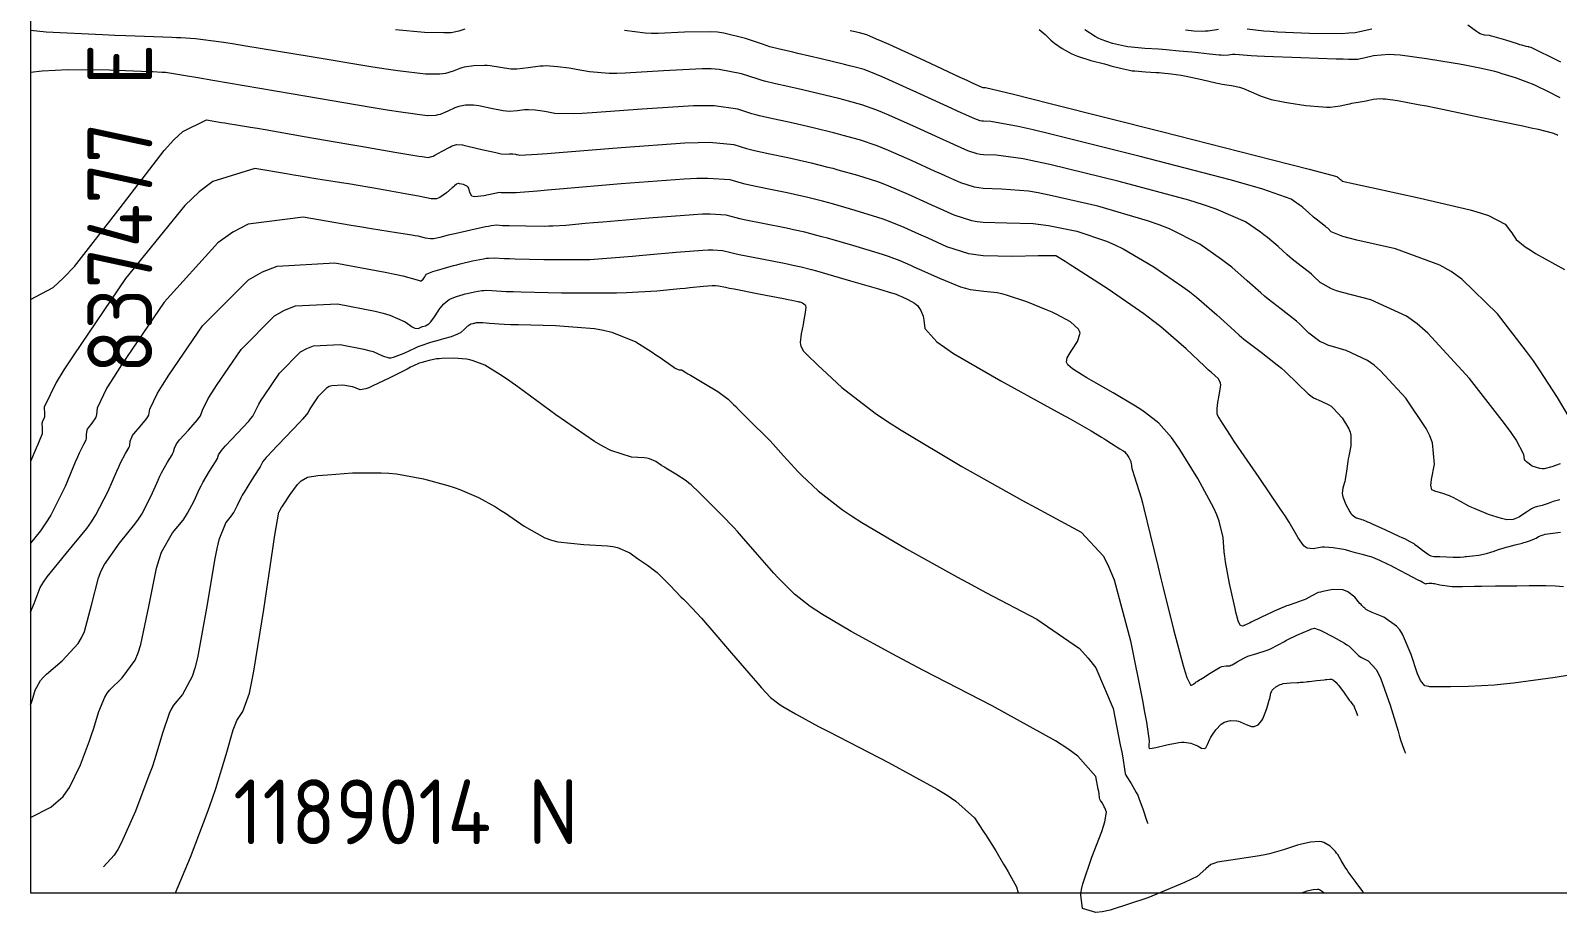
# Model space of a CAD drawing. Header units: millimetres. Extents: x 837475 to 838477, y 1189012 to 1191015.
# Drawn here: x 837476.5 to 837617.9, y 1189012.1 to 1189093.7 of the extents above; entities that cross this region are included whole.
import ezdxf

# ---------------------------------------------------------------- set-up
doc = ezdxf.new("R2010")
doc.units = ezdxf.units.MM
doc.header["$LTSCALE"] = 0.3
doc.layers.add('COORD', color=253, linetype='Continuous', lineweight=20)
doc.layers.add('COTAS 10', color=7, linetype='Continuous', lineweight=9, true_color=0x6e3e2d)
doc.layers.add('COTAS INT', color=7, linetype='Continuous', lineweight=5, true_color=0x9fa19f)
doc.styles.get("Standard").update_dxf_attribs({"font": 'isocp2.shx', "bigfont": '@extfont2.shx'})

msp = doc.modelspace()

# ---------------------------------------------------------------- linework, layer by layer
at = {"layer": 'COORD'}
msp.add_line((837476.51, 1189013.87), (838476.51, 1189013.87), dxfattribs=at)
msp.add_lwpolyline([(837476.51, 1189013.87), (838476.51, 1189013.87), (838476.51, 1191013.87), (837476.51, 1191013.87)], close=True, dxfattribs=at)
at = {"layer": 'COTAS 10'}
for points in [[(837569.9, 1189093.78), (837570.43, 1189093.32), (837570.98, 1189092.8), (837571.15, 1189092.66), (837571.32, 1189092.52), (837572.01, 1189092.02), (837572.86, 1189091.56), (837573.14, 1189091.44), (837573.44, 1189091.32), (837574.68, 1189090.93), (837575.94, 1189090.6), (837576.24, 1189090.52), (837576.53, 1189090.44), (837577.42, 1189090.2), (837578.24, 1189090.02), (837578.49, 1189089.98), (837578.74, 1189089.95), (837579.73, 1189089.87), (837580.73, 1189089.82), (837580.99, 1189089.8), (837581.24, 1189089.78), (837582.1, 1189089.7), (837583.04, 1189089.55), (837583.34, 1189089.5), (837583.66, 1189089.44), (837584.96, 1189089.15), (837586.24, 1189088.86), (837586.54, 1189088.79), (837586.83, 1189088.74), (837587.7, 1189088.6), (837588.43, 1189088.45), (837588.62, 1189088.39), (837588.82, 1189088.33), (837589.53, 1189088.02), (837590.24, 1189087.71), (837590.44, 1189087.63), (837590.64, 1189087.55), (837591.37, 1189087.32), (837592.31, 1189087.12), (837592.64, 1189087.06), (837593, 1189087), (837594.57, 1189086.77), (837596.14, 1189086.62), (837596.5, 1189086.6), (837596.83, 1189086.6), (837597.77, 1189086.71), (837598.47, 1189086.88), (837598.65, 1189086.92), (837598.83, 1189086.96), (837599.43, 1189087.06), (837599.99, 1189087.16), (837600.15, 1189087.19), (837600.3, 1189087.22), (837600.82, 1189087.33), (837601.48, 1189087.39), (837601.71, 1189087.38), (837601.96, 1189087.36), (837603.06, 1189087.22), (837604.98, 1189086.86), (837605.76, 1189086.71), (837606.65, 1189086.53), (837610.73, 1189085.69), (837614.65, 1189084.86), (837615.43, 1189084.69), (837616.09, 1189084.55), (837617.38, 1189084.23), (837617.81, 1189084.07), (837617.92, 1189084.02)], [(837476.51, 1189068.8), (837478.6, 1189069.92), (837479.55, 1189070.79), (837480.58, 1189071.86), (837484.81, 1189077.28), (837488.87, 1189082.58), (837489.78, 1189083.57), (837490.6, 1189084.35), (837492.8, 1189085.43), (837494.2, 1189085.19), (837494.51, 1189085.14), (837494.8, 1189085.09), (837495.57, 1189084.97), (837496.88, 1189084.76), (837497.51, 1189084.65), (837498.24, 1189084.52), (837501.85, 1189083.9), (837505.79, 1189083.21), (837506.73, 1189083.05), (837507.61, 1189082.9), (837510.25, 1189082.44), (837512.08, 1189082.13), (837512.45, 1189082.07), (837512.76, 1189082.02), (837513.34, 1189081.94), (837513.66, 1189082.02), (837513.78, 1189082.08), (837513.93, 1189082.15), (837514.63, 1189082.52), (837515.33, 1189082.9), (837515.49, 1189082.98), (837515.63, 1189083.04), (837515.99, 1189083.15), (837516.5, 1189083.1), (837516.73, 1189083.05), (837516.99, 1189083), (837518.29, 1189082.69), (837519.58, 1189082.39), (837519.85, 1189082.33), (837520.08, 1189082.29), (837520.57, 1189082.26), (837520.81, 1189082.29), (837520.88, 1189082.29), (837520.94, 1189082.29), (837521.17, 1189082.28), (837521.41, 1189082.25), (837521.48, 1189082.23), (837521.55, 1189082.22), (837521.82, 1189082.17), (837523.43, 1189082.25), (837524.35, 1189082.31), (837525.46, 1189082.4), (837531.2, 1189082.88), (837537.1, 1189083.29), (837538.32, 1189083.34), (837539.36, 1189083.35), (837541.62, 1189083.16), (837542.81, 1189082.78), (837543.16, 1189082.68), (837543.53, 1189082.59), (837544.97, 1189082.27), (837546.48, 1189081.97), (837546.9, 1189081.88), (837547.31, 1189081.79), (837548.79, 1189081.45), (837550.33, 1189081.06), (837550.79, 1189080.94), (837551.26, 1189080.81), (837553.06, 1189080.31), (837554.92, 1189079.71), (837555.43, 1189079.52), (837555.94, 1189079.33), (837557.77, 1189078.55), (837559.52, 1189077.75), (837559.98, 1189077.54), (837560.43, 1189077.34), (837561.98, 1189076.64), (837563.64, 1189076.12), (837564.16, 1189076.03), (837564.71, 1189075.96), (837566.91, 1189075.9), (837569.34, 1189075.83), (837570.04, 1189075.75), (837570.75, 1189075.66), (837573.38, 1189075.13), (837576.11, 1189074.21), (837576.88, 1189073.87), (837577.66, 1189073.49), (837580.52, 1189071.82), (837583.18, 1189069.98), (837583.83, 1189069.5), (837584.44, 1189069.02), (837586.33, 1189067.39), (837587.96, 1189065.9), (837588.41, 1189065.51), (837588.85, 1189065.14), (837590.45, 1189063.91), (837591.93, 1189062.76), (837592.31, 1189062.44), (837592.67, 1189062.12), (837593.83, 1189061), (837594.8, 1189060.06), (837595.05, 1189059.87), (837595.28, 1189059.71), (837596.01, 1189059.38), (837596.71, 1189059.06), (837596.91, 1189058.91), (837597.12, 1189058.73), (837597.93, 1189057.85), (837598.57, 1189056.81), (837598.67, 1189056.53), (837598.75, 1189056.25), (837598.74, 1189055.25), (837598.55, 1189054.3), (837598.51, 1189054.04), (837598.46, 1189053.79), (837598.33, 1189052.9), (837598.21, 1189052.13), (837598.18, 1189051.95), (837598.14, 1189051.78), (837598, 1189051.32), (837597.95, 1189050.86), (837597.97, 1189050.7), (837598.01, 1189050.53), (837598.28, 1189049.81), (837598.65, 1189049.13), (837598.75, 1189048.99), (837598.86, 1189048.86), (837599.25, 1189048.59), (837599.59, 1189048.48), (837599.66, 1189048.45), (837599.73, 1189048.43), (837599.89, 1189048.39), (837600.27, 1189048.23), (837600.47, 1189048.15), (837600.71, 1189048.04), (837601.94, 1189047.48), (837603.2, 1189046.9), (837603.47, 1189046.77), (837603.7, 1189046.66), (837604.21, 1189046.41), (837604.56, 1189046.2), (837604.68, 1189046.11), (837604.81, 1189046.02), (837605.37, 1189045.59), (837605.92, 1189045.2), (837606.04, 1189045.12), (837606.15, 1189045.07), (837606.43, 1189045), (837606.73, 1189045.01), (837606.85, 1189045.01), (837606.98, 1189045.01), (837608.21, 1189044.94), (837608.35, 1189044.94), (837608.49, 1189044.94), (837608.86, 1189044.95), (837609.21, 1189044.98), (837609.33, 1189045), (837609.46, 1189045.01), (837610.02, 1189045.06), (837610.6, 1189045.14), (837610.74, 1189045.16), (837610.87, 1189045.18), (837611.29, 1189045.28), (837611.69, 1189045.4), (837611.81, 1189045.43), (837611.93, 1189045.48), (837612.41, 1189045.64), (837612.94, 1189045.82), (837613.11, 1189045.86), (837613.28, 1189045.91), (837613.95, 1189046.08), (837614.59, 1189046.25), (837614.75, 1189046.29), (837614.9, 1189046.33), (837615.36, 1189046.48), (837615.73, 1189046.63), (837615.81, 1189046.67), (837615.89, 1189046.71), (837616.13, 1189046.85), (837616.46, 1189046.99), (837616.59, 1189047.02), (837616.74, 1189047.06), (837617.45, 1189047.17), (837618.15, 1189047.26)], [(837476.51, 1189020.85), (837478.38, 1189021.8), (837479.52, 1189022.78), (837479.82, 1189023.18), (837480.12, 1189023.63), (837481.13, 1189025.71), (837481.98, 1189027.95), (837482.17, 1189028.5), (837482.35, 1189029.02), (837482.83, 1189030.65), (837483.39, 1189032), (837483.61, 1189032.35), (837483.86, 1189032.68), (837485.01, 1189033.78), (837486.2, 1189035.42), (837486.48, 1189036.09), (837486.73, 1189036.85), (837487.48, 1189040.37), (837488.18, 1189043.93), (837488.41, 1189044.72), (837488.65, 1189045.41), (837489.66, 1189047.19), (837490.63, 1189048.38), (837490.86, 1189048.71), (837491.06, 1189049.03), (837491.65, 1189050.16), (837492.15, 1189051.26), (837492.31, 1189051.56), (837492.46, 1189051.86), (837493.09, 1189052.91), (837493.63, 1189053.76), (837493.73, 1189053.94), (837493.81, 1189054.09), (837493.93, 1189054.42), (837494.18, 1189054.81), (837494.35, 1189055), (837494.55, 1189055.24), (837495.63, 1189056.38), (837496.71, 1189057.55), (837496.92, 1189057.79), (837497.08, 1189057.99), (837497.32, 1189058.44), (837497.65, 1189059.12), (837497.87, 1189059.47), (837498.14, 1189059.89), (837499.56, 1189061.98), (837501.51, 1189063.94), (837502.1, 1189064.27), (837502.72, 1189064.51), (837505.17, 1189064.64), (837507.37, 1189064.2), (837507.83, 1189064.09), (837508.22, 1189063.97), (837509.11, 1189063.59), (837509.69, 1189063.4), (837509.9, 1189063.41), (837510.12, 1189063.45), (837511.1, 1189063.83), (837512.14, 1189064.33), (837512.41, 1189064.44), (837512.67, 1189064.55), (837513.56, 1189064.84), (837514.36, 1189065.06), (837514.57, 1189065.12), (837514.77, 1189065.18), (837515.48, 1189065.38), (837516.07, 1189065.61), (837516.21, 1189065.68), (837516.34, 1189065.75), (837516.69, 1189066.05), (837516.96, 1189066.32), (837517.02, 1189066.37), (837517.09, 1189066.42), (837517.29, 1189066.53), (837517.49, 1189066.58), (837517.54, 1189066.6), (837517.6, 1189066.61), (837517.81, 1189066.66), (837518.12, 1189066.68), (837518.24, 1189066.68), (837518.38, 1189066.67), (837518.99, 1189066.6), (837520.36, 1189066.51), (837520.97, 1189066.49), (837521.68, 1189066.47), (837525.11, 1189066.39), (837528.73, 1189066.11), (837529.57, 1189065.96), (837530.34, 1189065.78), (837532.54, 1189064.89), (837534.05, 1189063.92), (837534.39, 1189063.69), (837534.7, 1189063.49), (837535.55, 1189062.9), (837536.08, 1189062.52), (837536.2, 1189062.45), (837536.31, 1189062.39), (837536.56, 1189062.3), (837536.71, 1189062.29), (837536.74, 1189062.28), (837536.77, 1189062.28), (837536.84, 1189062.25), (837537.18, 1189062.04), (837537.37, 1189061.92), (837537.62, 1189061.78), (837538.85, 1189061.05), (837540.13, 1189060.27), (837540.39, 1189060.1), (837540.61, 1189059.95), (837541.1, 1189059.57), (837541.58, 1189059.09), (837541.8, 1189058.88), (837542.05, 1189058.62), (837543.27, 1189057.42), (837544.61, 1189056.08), (837544.94, 1189055.73), (837545.25, 1189055.4), (837546.22, 1189054.32), (837547.23, 1189053.22), (837547.56, 1189052.87), (837547.92, 1189052.52), (837549.43, 1189051.09), (837551.69, 1189049.33), (837552.53, 1189048.77), (837553.46, 1189048.17), (837557.61, 1189045.71), (837562.34, 1189043.09), (837563.65, 1189042.38), (837564.96, 1189041.68), (837569.67, 1189039.22), (837573.62, 1189036.48), (837574.44, 1189035.61), (837575.15, 1189034.69), (837576.74, 1189030.93), (837577.4, 1189027.58), (837577.53, 1189026.91), (837577.62, 1189026.36), (837577.78, 1189025.31), (837577.86, 1189024.91), (837577.92, 1189024.77), (837578, 1189024.62), (837578.4, 1189023.98), (837578.88, 1189023.16), (837579.01, 1189022.91), (837579.13, 1189022.64), (837579.53, 1189021.55), (837579.84, 1189020.61), (837579.9, 1189020.43), (837579.95, 1189020.28)]]:
    msp.add_lwpolyline(points, dxfattribs=at)
at = {"layer": 'COTAS INT'}
for points in [[(837618.11, 1189053.58), (837617.36, 1189053.32), (837616.63, 1189053.13), (837616.44, 1189053.12), (837616.24, 1189053.14), (837615.53, 1189053.38), (837614.99, 1189053.77), (837614.89, 1189053.88), (837614.82, 1189054), (837614.77, 1189054.45), (837614.06, 1189055.8), (837613.57, 1189056.5), (837612.97, 1189057.33), (837609.74, 1189061.48), (837605.88, 1189065.67), (837604.88, 1189066.53), (837603.9, 1189067.26), (837600.59, 1189068.78), (837597.96, 1189069.43), (837597.41, 1189069.61), (837596.94, 1189069.78), (837595.89, 1189070.38), (837595.29, 1189070.97), (837595.1, 1189071.13), (837594.91, 1189071.29), (837594.14, 1189071.89), (837593.31, 1189072.53), (837593.08, 1189072.72), (837592.85, 1189072.92), (837592, 1189073.69), (837591.02, 1189074.54), (837590.7, 1189074.79), (837590.37, 1189075.04), (837588.99, 1189076), (837586.28, 1189077.17), (837585.1, 1189077.56), (837583.74, 1189077.98), (837577.29, 1189079.73), (837570.89, 1189081.28), (837569.56, 1189081.58), (837568.42, 1189081.81), (837565.91, 1189082.15), (837564.73, 1189082.19), (837564.44, 1189082.23), (837564.16, 1189082.27), (837563.28, 1189082.55), (837562.06, 1189083.1), (837561.58, 1189083.32), (837561.03, 1189083.57), (837558.52, 1189084.73), (837555.96, 1189085.87), (837555.38, 1189086.12), (837554.86, 1189086.33), (837553.48, 1189086.82), (837552.24, 1189087.16), (837551.82, 1189087.27), (837551.35, 1189087.39), (837549.4, 1189087.86), (837547.47, 1189088.32), (837547.03, 1189088.42), (837546.62, 1189088.51), (837545.49, 1189088.75), (837544.47, 1189089), (837544.14, 1189089.1), (837543.79, 1189089.21), (837542.34, 1189089.7), (837540.26, 1189090.09), (837539.52, 1189090.14), (837538.69, 1189090.15), (837535.1, 1189089.98), (837531.57, 1189089.75), (837530.79, 1189089.72), (837530.09, 1189089.72), (837528.27, 1189089.86), (837527.04, 1189090.09), (837526.71, 1189090.14), (837526.39, 1189090.2), (837525.31, 1189090.35), (837524.26, 1189090.42), (837523.97, 1189090.41), (837523.68, 1189090.39), (837522.59, 1189090.24), (837521.53, 1189090.12), (837521.25, 1189090.11), (837520.97, 1189090.12), (837520.01, 1189090.27), (837519.06, 1189090.44), (837518.8, 1189090.46), (837518.53, 1189090.47), (837517.56, 1189090.43), (837516.66, 1189090.29), (837516.45, 1189090.24), (837516.25, 1189090.19), (837515.65, 1189089.93), (837514.94, 1189089.71), (837514.68, 1189089.68), (837514.39, 1189089.65), (837513.09, 1189089.66), (837510.53, 1189089.96), (837509.45, 1189090.11), (837508.19, 1189090.31), (837502.3, 1189091.28), (837496.45, 1189092.26), (837495.22, 1189092.46), (837494.17, 1189092.62), (837491.8, 1189092.93), (837490.44, 1189093.01), (837490.03, 1189093.03), (837489.6, 1189093.05), (837487.94, 1189093.11), (837485.34, 1189093.2), (837484.33, 1189093.24), (837483.18, 1189093.29), (837477.97, 1189093.53), (837476.51, 1189093.69)], [(837516.71, 1189093.83), (837516.16, 1189093.63), (837515.45, 1189093.49), (837515.13, 1189093.47), (837514.76, 1189093.47), (837512.97, 1189093.52), (837510.29, 1189093.77)], [(837618.94, 1189057.91), (837617.86, 1189059.74), (837616.21, 1189062.29), (837615.64, 1189063.11), (837615.01, 1189063.97), (837612.32, 1189067.46), (837609.03, 1189070.69), (837608.03, 1189071.38), (837606.99, 1189071.99), (837602.88, 1189073.48), (837599.3, 1189074.29), (837598.6, 1189074.47), (837598.01, 1189074.64), (837596.92, 1189075.07), (837596.6, 1189075.39), (837596.5, 1189075.47), (837596.39, 1189075.56), (837595.98, 1189075.88), (837595.54, 1189076.22), (837595.41, 1189076.33), (837595.29, 1189076.43), (837594.83, 1189076.85), (837594.31, 1189077.3), (837594.14, 1189077.44), (837593.96, 1189077.57), (837593.22, 1189078.08), (837590.59, 1189079.01), (837589.21, 1189079.41), (837587.56, 1189079.87), (837579.25, 1189082.04), (837570.97, 1189084.1), (837569.32, 1189084.49), (837567.96, 1189084.8), (837565.41, 1189085.28), (837564.74, 1189085.3), (837564.58, 1189085.32), (837564.42, 1189085.35), (837563.92, 1189085.51), (837562.88, 1189085.98), (837562.38, 1189086.21), (837561.79, 1189086.48), (837558.89, 1189087.82), (837555.96, 1189089.14), (837555.36, 1189089.41), (837554.84, 1189089.64), (837553.69, 1189090.08), (837552.73, 1189090.34), (837552.33, 1189090.44), (837551.87, 1189090.55), (837549.71, 1189091.07), (837547.55, 1189091.58), (837547.09, 1189091.69), (837546.69, 1189091.78), (837545.74, 1189091.99), (837544.94, 1189092.2), (837544.63, 1189092.3), (837544.28, 1189092.42), (837542.69, 1189092.97), (837540.71, 1189093.46), (837540.11, 1189093.53), (837539.49, 1189093.58), (837537.06, 1189093.53), (837534.63, 1189093.42), (837534.01, 1189093.43), (837533.42, 1189093.46), (837531.49, 1189093.7)], [(837552.38, 1189093.71), (837552.84, 1189093.6), (837553.22, 1189093.51), (837553.9, 1189093.34), (837554.81, 1189092.94), (837555.33, 1189092.71), (837555.97, 1189092.42), (837559.26, 1189090.91), (837562.55, 1189089.39), (837563.18, 1189089.1), (837563.7, 1189088.86), (837564.57, 1189088.46), (837564.68, 1189088.43), (837564.72, 1189088.42), (837564.76, 1189088.42), (837564.91, 1189088.41), (837567.5, 1189087.79), (837569.08, 1189087.4), (837571.04, 1189086.91), (837581.21, 1189084.34), (837591.38, 1189081.75), (837593.32, 1189081.25), (837594.9, 1189080.85), (837597.45, 1189080.17), (837597.55, 1189080.1), (837597.58, 1189080.08), (837597.6, 1189080.06), (837597.67, 1189080), (837597.73, 1189079.95), (837597.75, 1189079.93), (837597.77, 1189079.92), (837597.82, 1189079.87), (837597.88, 1189079.83), (837597.89, 1189079.82), (837597.91, 1189079.8), (837597.95, 1189079.76), (837599.08, 1189079.5), (837599.78, 1189079.34), (837600.65, 1189079.15), (837605.17, 1189078.18), (837609.79, 1189077.09), (837610.72, 1189076.82), (837611.49, 1189076.56), (837613.04, 1189075.77), (837613.53, 1189075.13), (837613.65, 1189074.97), (837613.75, 1189074.82), (837614.06, 1189074.35), (837614.89, 1189073.67), (837615.33, 1189073.39), (837615.85, 1189073.07), (837618.52, 1189071.57)], [(837618.12, 1189087.45), (837617.03, 1189088.03), (837615.89, 1189088.57), (837615.56, 1189088.72), (837615.23, 1189088.85), (837614, 1189089.31), (837612.76, 1189089.7), (837612.41, 1189089.8), (837612.07, 1189089.89), (837610.84, 1189090.18), (837609.31, 1189090.48), (837608.79, 1189090.57), (837608.21, 1189090.67), (837605.75, 1189091.09), (837603.32, 1189091.42), (837602.76, 1189091.45), (837602.25, 1189091.47), (837600.84, 1189091.36), (837599.95, 1189091.15), (837599.78, 1189091.11), (837599.64, 1189091.07), (837599.38, 1189091), (837598.53, 1189091.01), (837598.02, 1189091.03), (837597.39, 1189091.05), (837594.1, 1189091.16), (837590.75, 1189091.29), (837590.07, 1189091.33), (837589.51, 1189091.35), (837588.4, 1189091.44), (837588.01, 1189091.48), (837587.9, 1189091.48), (837587.8, 1189091.48), (837587.42, 1189091.43), (837586.92, 1189091.39), (837586.74, 1189091.4), (837586.54, 1189091.41), (837585.66, 1189091.5), (837584.62, 1189091.62), (837584.32, 1189091.65), (837584.01, 1189091.69), (837582.85, 1189091.8), (837581.64, 1189091.91), (837581.3, 1189091.93), (837580.95, 1189091.96), (837579.68, 1189092.03), (837578.43, 1189092.14), (837578.1, 1189092.19), (837577.78, 1189092.24), (837576.68, 1189092.49), (837575.64, 1189092.86), (837575.36, 1189092.99), (837575.08, 1189093.13), (837574.11, 1189093.75)], [(837586.48, 1189093.79), (837585.52, 1189093.65), (837585.27, 1189093.63), (837585.03, 1189093.62), (837584.22, 1189093.65), (837583.45, 1189093.74)], [(837600.7, 1189093.82), (837599.15, 1189093.49), (837598.56, 1189093.44), (837597.9, 1189093.4), (837594.91, 1189093.42), (837591.94, 1189093.55), (837591.27, 1189093.6), (837590.69, 1189093.64), (837589.15, 1189093.81)], [(837618.18, 1189090.76), (837617.19, 1189091.25), (837616.19, 1189091.75), (837615.99, 1189091.85), (837615.81, 1189091.93), (837615.44, 1189092.11), (837615.26, 1189092.17), (837615.21, 1189092.19), (837615.16, 1189092.2), (837614.98, 1189092.23), (837614.58, 1189092.33), (837614.39, 1189092.38), (837614.17, 1189092.45), (837613.09, 1189092.79), (837612, 1189093.12), (837611.77, 1189093.18), (837611.57, 1189093.23), (837611.11, 1189093.28), (837610.72, 1189093.4), (837610.56, 1189093.49), (837610.38, 1189093.6), (837609.57, 1189094.2)], [(837618.1, 1189050.26), (837617.72, 1189050.16), (837617.6, 1189050.13), (837617.48, 1189050.09), (837617.01, 1189049.92), (837616.56, 1189049.76), (837616.45, 1189049.72), (837616.34, 1189049.69), (837616.02, 1189049.63), (837615.7, 1189049.53), (837615.59, 1189049.48), (837615.48, 1189049.41), (837615, 1189049.1), (837614.49, 1189048.77), (837614.36, 1189048.69), (837614.23, 1189048.62), (837613.78, 1189048.43), (837613.18, 1189048.41), (837612.94, 1189048.45), (837612.68, 1189048.51), (837611.48, 1189048.91), (837610.24, 1189049.42), (837609.95, 1189049.55), (837609.67, 1189049.68), (837608.88, 1189050.1), (837608.23, 1189050.46), (837608.05, 1189050.54), (837607.88, 1189050.62), (837607.26, 1189050.83), (837606.73, 1189051), (837606.62, 1189051.03), (837606.51, 1189051.07), (837606.24, 1189051.19), (837606.16, 1189051.61), (837606.18, 1189051.84), (837606.21, 1189052.12), (837606.48, 1189053.54), (837606.3, 1189055.54), (837606.05, 1189056.19), (837605.72, 1189056.87), (837603.83, 1189059.67), (837601.5, 1189062.2), (837600.89, 1189062.72), (837600.3, 1189063.16), (837598.3, 1189064.08), (837596.62, 1189064.57), (837596.23, 1189064.74), (837595.87, 1189064.92), (837594.86, 1189065.69), (837593.98, 1189066.54), (837593.7, 1189066.78), (837593.42, 1189067.02), (837592.29, 1189067.9), (837591.08, 1189068.84), (837590.74, 1189069.12), (837590.4, 1189069.41), (837589.16, 1189070.54), (837587.73, 1189071.78), (837587.26, 1189072.14), (837586.77, 1189072.51), (837584.75, 1189073.91), (837581.97, 1189075.33), (837580.99, 1189075.71), (837579.93, 1189076.09), (837575.33, 1189077.43), (837570.82, 1189078.47), (837569.8, 1189078.67), (837568.89, 1189078.82), (837566.41, 1189079.02), (837564.72, 1189079.07), (837564.3, 1189079.13), (837563.9, 1189079.2), (837562.63, 1189079.59), (837561.25, 1189080.22), (837560.78, 1189080.43), (837560.27, 1189080.66), (837558.14, 1189081.64), (837555.95, 1189082.6), (837555.41, 1189082.82), (837554.89, 1189083.02), (837553.27, 1189083.57), (837551.75, 1189083.99), (837551.3, 1189084.1), (837550.84, 1189084.22), (837549.09, 1189084.66), (837547.39, 1189085.05), (837546.96, 1189085.15), (837546.55, 1189085.24), (837545.23, 1189085.51), (837544, 1189085.79), (837543.65, 1189085.89), (837543.3, 1189085.99), (837541.98, 1189086.43), (837539.81, 1189086.72), (837538.92, 1189086.74), (837537.9, 1189086.72), (837533.15, 1189086.43), (837528.52, 1189086.07), (837527.57, 1189086.02), (837526.76, 1189085.98), (837525.04, 1189086.01), (837524.29, 1189086.16), (837524.09, 1189086.19), (837523.9, 1189086.22), (837523.24, 1189086.32), (837522.6, 1189086.35), (837522.42, 1189086.35), (837522.24, 1189086.34), (837521.58, 1189086.25), (837520.81, 1189086.21), (837520.55, 1189086.22), (837520.28, 1189086.25), (837519.15, 1189086.48), (837518.03, 1189086.72), (837517.76, 1189086.76), (837517.51, 1189086.78), (837516.77, 1189086.79), (837516.15, 1189086.67), (837515.97, 1189086.61), (837515.79, 1189086.54), (837515.14, 1189086.23), (837514.44, 1189085.93), (837514.23, 1189085.88), (837514.02, 1189085.84), (837513.22, 1189085.8), (837510.78, 1189086.14), (837509.54, 1189086.33), (837508.06, 1189086.58), (837500.65, 1189087.83), (837493.39, 1189089.07), (837491.99, 1189089.31), (837490.86, 1189089.5), (837489.01, 1189089.81), (837488.9, 1189089.81), (837488.86, 1189089.82), (837488.82, 1189089.82), (837488.68, 1189089.82), (837487.84, 1189089.86), (837487.37, 1189089.88), (837486.79, 1189089.91), (837483.83, 1189090.04), (837479.95, 1189090.05), (837478.8, 1189090), (837477.6, 1189089.92), (837476.51, 1189089.81)], [(837618.44, 1189042.19), (837617.69, 1189042.25), (837616.81, 1189042.29), (837616.55, 1189042.3), (837616.28, 1189042.3), (837615.25, 1189042.29), (837614.12, 1189042.27), (837613.78, 1189042.26), (837613.44, 1189042.26), (837612.14, 1189042.25), (837610.84, 1189042.23), (837610.5, 1189042.23), (837610.18, 1189042.22), (837609.07, 1189042.2), (837608.12, 1189042.21), (837607.89, 1189042.23), (837607.67, 1189042.25), (837606.99, 1189042.36), (837606.48, 1189042.47), (837606.36, 1189042.49), (837606.25, 1189042.5), (837605.95, 1189042.5), (837605.76, 1189042.47), (837605.72, 1189042.47), (837605.68, 1189042.46), (837605.62, 1189042.47), (837605.35, 1189042.62), (837605.19, 1189042.71), (837604.98, 1189042.81), (837603.93, 1189043.38), (837602.75, 1189043.99), (837602.47, 1189044.14), (837602.21, 1189044.27), (837601.42, 1189044.65), (837600.79, 1189044.91), (837600.62, 1189044.97), (837600.46, 1189045.02), (837599.92, 1189045.17), (837599.43, 1189045.27), (837599.3, 1189045.31), (837599.17, 1189045.34), (837598.74, 1189045.48), (837598.24, 1189045.62), (837598.08, 1189045.66), (837597.89, 1189045.69), (837597.11, 1189045.81), (837596.3, 1189045.86), (837596.1, 1189045.86), (837595.9, 1189045.85), (837595.26, 1189045.73), (837594.69, 1189045.79), (837594.54, 1189045.88), (837594.39, 1189046.01), (837593.88, 1189046.75), (837593.02, 1189048.2), (837592.66, 1189048.76), (837592.24, 1189049.4), (837590.26, 1189052.32), (837588.32, 1189055.14), (837587.92, 1189055.72), (837587.59, 1189056.22), (837586.91, 1189057.27), (837586.66, 1189057.68), (837586.61, 1189057.76), (837586.56, 1189057.83), (837586.45, 1189057.98), (837586.39, 1189058.13), (837586.38, 1189058.21), (837586.38, 1189058.29), (837586.38, 1189058.71), (837586.42, 1189059.25), (837586.45, 1189059.42), (837586.48, 1189059.59), (837586.62, 1189060.28), (837586.7, 1189060.9), (837586.69, 1189061.04), (837586.66, 1189061.16), (837586.46, 1189061.48), (837585.83, 1189062.03), (837585.54, 1189062.3), (837585.19, 1189062.62), (837583.49, 1189064.23), (837581.15, 1189066.26), (837580.39, 1189066.85), (837579.58, 1189067.46), (837576.29, 1189069.74), (837573.35, 1189071.65), (837572.77, 1189072.02), (837572.29, 1189072.32), (837571.42, 1189072.83), (837570.67, 1189072.85), (837570.28, 1189072.84), (837569.81, 1189072.84), (837567.41, 1189072.77), (837564.7, 1189072.84), (837564.02, 1189072.93), (837563.38, 1189073.04), (837561.33, 1189073.68), (837559.61, 1189074.46), (837559.18, 1189074.65), (837558.76, 1189074.84), (837557.39, 1189075.47), (837555.94, 1189076.06), (837555.46, 1189076.23), (837554.95, 1189076.4), (837552.85, 1189077.05), (837550.77, 1189077.64), (837550.28, 1189077.77), (837549.83, 1189077.9), (837548.48, 1189078.24), (837547.23, 1189078.52), (837546.83, 1189078.61), (837546.41, 1189078.7), (837544.71, 1189079.03), (837543.06, 1189079.38), (837542.67, 1189079.48), (837542.32, 1189079.57), (837541.27, 1189079.89), (837539.21, 1189080.01), (837538.21, 1189079.99), (837537.03, 1189079.93), (837531.2, 1189079.5), (837525.49, 1189079), (837524.37, 1189078.91), (837523.46, 1189078.83), (837521.84, 1189078.69), (837521.48, 1189078.66), (837521.36, 1189078.66), (837521.24, 1189078.66), (837520.72, 1189078.66), (837520.25, 1189078.67), (837520.15, 1189078.67), (837520.07, 1189078.68), (837519.9, 1189078.69), (837519.64, 1189078.65), (837519.5, 1189078.62), (837519.33, 1189078.58), (837518.48, 1189078.4), (837517.65, 1189078.3), (837517.49, 1189078.32), (837517.36, 1189078.37), (837517.17, 1189078.71), (837517.09, 1189079.11), (837517.03, 1189079.2), (837516.96, 1189079.27), (837516.61, 1189079.45), (837516.24, 1189079.51), (837516.16, 1189079.52), (837516.09, 1189079.52), (837515.94, 1189079.48), (837515.75, 1189079.31), (837515.66, 1189079.23), (837515.55, 1189079.14), (837515.02, 1189078.67), (837514.41, 1189078.25), (837514.25, 1189078.18), (837514.1, 1189078.13), (837513.6, 1189078.12), (837512.58, 1189078.33), (837512.1, 1189078.42), (837511.54, 1189078.52), (837508.82, 1189079), (837505.96, 1189079.5), (837505.31, 1189079.61), (837504.72, 1189079.7), (837503.11, 1189079.95), (837501.48, 1189080.21), (837500.88, 1189080.3), (837500.22, 1189080.42), (837497.27, 1189080.92), (837493.39, 1189079.72), (837492.13, 1189078.75), (837490.8, 1189077.51), (837485.32, 1189070.73), (837480.52, 1189063.69), (837479.61, 1189062.28), (837478.89, 1189061.11), (837477.78, 1189058.83), (837477.82, 1189058.2), (837477.81, 1189058.07), (837477.8, 1189057.95), (837477.7, 1189057.69), (837477.6, 1189057.48), (837477.58, 1189057.4), (837477.57, 1189057.31), (837477.58, 1189056.92), (837477.59, 1189056.53), (837477.59, 1189056.45), (837477.59, 1189056.37), (837477.54, 1189056.2), (837477.3, 1189055.68), (837477.18, 1189055.39), (837477.03, 1189055.04), (837476.51, 1189053.8)], [(837621.45, 1189034.43), (837617.67, 1189033.8), (837613.8, 1189033.29), (837612.89, 1189033.19), (837612.05, 1189033.1), (837609.62, 1189032.97), (837607.96, 1189032.95), (837607.6, 1189032.95), (837607.3, 1189032.94), (837606.57, 1189032.93), (837606.16, 1189032.94), (837606.05, 1189032.95), (837605.95, 1189032.96), (837605.59, 1189033.03), (837605.2, 1189033.52), (837605.06, 1189033.81), (837604.92, 1189034.16), (837604.32, 1189035.94), (837603.53, 1189037.81), (837603.27, 1189038.21), (837602.98, 1189038.56), (837601.8, 1189039.4), (837600.73, 1189039.82), (837600.53, 1189039.91), (837600.37, 1189039.98), (837600.1, 1189040.13), (837600.07, 1189040.19), (837600.06, 1189040.21), (837600.04, 1189040.23), (837599.96, 1189040.29), (837599.77, 1189040.47), (837599.69, 1189040.56), (837599.58, 1189040.67), (837599.11, 1189041.23), (837598.45, 1189041.75), (837598.24, 1189041.84), (837598.01, 1189041.91), (837597.07, 1189041.94), (837596.14, 1189041.78), (837595.92, 1189041.72), (837595.72, 1189041.66), (837595.12, 1189041.37), (837594.58, 1189041.07), (837594.41, 1189040.99), (837594.24, 1189040.92), (837593.57, 1189040.68), (837592.94, 1189040.48), (837592.79, 1189040.43), (837592.66, 1189040.38), (837592.3, 1189040.24), (837591.85, 1189040.03), (837591.66, 1189039.94), (837591.45, 1189039.84), (837590.47, 1189039.38), (837589.53, 1189038.93), (837589.35, 1189038.84), (837589.2, 1189038.77), (837588.94, 1189038.64), (837588.88, 1189038.61), (837588.85, 1189038.61), (837588.82, 1189038.6), (837588.7, 1189038.56), (837588.55, 1189038.61), (837588.5, 1189038.66), (837588.46, 1189038.72), (837588.31, 1189039.06), (837588.1, 1189039.85), (837588.02, 1189040.2), (837587.93, 1189040.6), (837587.52, 1189042.5), (837587.15, 1189044.52), (837587.07, 1189045), (837587.01, 1189045.45), (837586.92, 1189046.78), (837586.55, 1189048.29), (837586.33, 1189048.85), (837586.05, 1189049.47), (837584.57, 1189052.22), (837582.91, 1189054.92), (837582.51, 1189055.51), (837582.13, 1189056.03), (837580.98, 1189057.34), (837579.73, 1189058.3), (837579.29, 1189058.6), (837578.81, 1189058.91), (837576.73, 1189060.15), (837574.72, 1189061.3), (837574.29, 1189061.56), (837573.91, 1189061.78), (837572.97, 1189062.37), (837572.53, 1189062.76), (837572.47, 1189062.88), (837572.43, 1189062.99), (837572.48, 1189063.39), (837572.75, 1189063.87), (837572.85, 1189064.03), (837572.96, 1189064.2), (837573.45, 1189064.91), (837573.68, 1189065.67), (837573.63, 1189065.87), (837573.53, 1189066.06), (837572.78, 1189066.74), (837571.51, 1189067.42), (837571.09, 1189067.61), (837570.63, 1189067.81), (837568.75, 1189068.57), (837566.87, 1189069.2), (837566.42, 1189069.31), (837566.01, 1189069.4), (837564.78, 1189069.53), (837563.53, 1189069.69), (837563.1, 1189069.81), (837562.64, 1189069.95), (837560.69, 1189070.73), (837558.8, 1189071.57), (837558.38, 1189071.76), (837558, 1189071.93), (837557.02, 1189072.38), (837555.93, 1189072.79), (837555.48, 1189072.94), (837554.98, 1189073.09), (837552.63, 1189073.79), (837550.28, 1189074.47), (837549.77, 1189074.61), (837549.32, 1189074.73), (837548.18, 1189075.03), (837547.15, 1189075.26), (837546.77, 1189075.34), (837546.34, 1189075.42), (837544.46, 1189075.8), (837542.59, 1189076.18), (837542.19, 1189076.27), (837541.83, 1189076.35), (837540.91, 1189076.61), (837539.44, 1189076.71), (837538.73, 1189076.69), (837537.89, 1189076.65), (837533.74, 1189076.34), (837529.51, 1189075.97), (837528.62, 1189075.89), (837527.85, 1189075.82), (837526.06, 1189075.66), (837524.88, 1189075.59), (837524.49, 1189075.58), (837524.08, 1189075.57), (837522.37, 1189075.58), (837520.81, 1189075.62), (837520.49, 1189075.62), (837520.22, 1189075.63), (837519.67, 1189075.67), (837519.16, 1189075.62), (837518.92, 1189075.57), (837518.64, 1189075.52), (837517.26, 1189075.22), (837515.8, 1189074.89), (837515.48, 1189074.81), (837515.18, 1189074.74), (837514.39, 1189074.53), (837513.83, 1189074.42), (837513.69, 1189074.41), (837513.55, 1189074.41), (837513.07, 1189074.49), (837512.39, 1189074.65), (837512.12, 1189074.7), (837511.81, 1189074.75), (837510.4, 1189074.97), (837508.07, 1189075.33), (837507.19, 1189075.48), (837506.2, 1189075.65), (837501.74, 1189076.42), (837496.65, 1189075.76), (837495.25, 1189075.02), (837493.86, 1189074.05), (837488.88, 1189068.54), (837484.93, 1189062.74), (837484.18, 1189061.58), (837483.58, 1189060.61), (837482.67, 1189058.73), (837482.63, 1189058.15), (837482.59, 1189058), (837482.53, 1189057.85), (837482.19, 1189057.36), (837481.84, 1189056.92), (837481.77, 1189056.8), (837481.72, 1189056.69), (837481.66, 1189056.29), (837481.65, 1189055.92), (837481.63, 1189055.82), (837481.6, 1189055.72), (837481.43, 1189055.37), (837481.03, 1189054.57), (837480.86, 1189054.19), (837480.66, 1189053.73), (837479.72, 1189051.5), (837478.38, 1189048.83), (837477.92, 1189048.11), (837477.43, 1189047.39), (837476.51, 1189046.25)], [(837476.51, 1189039.85), (837476.85, 1189040.65), (837477.42, 1189042.13), (837477.71, 1189042.62), (837478.06, 1189043.14), (837479.82, 1189045.28), (837481.71, 1189047.59), (837482.15, 1189048.22), (837482.56, 1189048.85), (837483.7, 1189051.05), (837484.49, 1189052.91), (837484.68, 1189053.31), (837484.84, 1189053.67), (837485.32, 1189054.55), (837485.61, 1189055.07), (837485.66, 1189055.19), (837485.7, 1189055.31), (837485.75, 1189055.67), (837485.88, 1189056.06), (837485.96, 1189056.2), (837486.08, 1189056.36), (837486.67, 1189057.04), (837487.26, 1189057.75), (837487.36, 1189057.93), (837487.45, 1189058.1), (837487.55, 1189058.64), (837488.27, 1189060.12), (837488.74, 1189060.88), (837489.33, 1189061.79), (837492.44, 1189066.35), (837496.69, 1189070.63), (837497.99, 1189071.36), (837499.34, 1189071.89), (837504.69, 1189072.18), (837509.34, 1189071.33), (837510.25, 1189071.15), (837510.99, 1189071), (837512.32, 1189070.63), (837512.57, 1189070.51), (837512.63, 1189070.51), (837512.69, 1189070.52), (837512.87, 1189070.69), (837513.01, 1189070.91), (837513.05, 1189070.97), (837513.08, 1189071.01), (837513.18, 1189071.14), (837513.45, 1189071.28), (837513.59, 1189071.33), (837513.76, 1189071.39), (837514.61, 1189071.65), (837515.67, 1189071.94), (837515.98, 1189072.02), (837516.29, 1189072.09), (837517.44, 1189072.37), (837518.46, 1189072.57), (837518.69, 1189072.61), (837518.9, 1189072.63), (837519.44, 1189072.65), (837520.38, 1189072.59), (837520.84, 1189072.58), (837521.38, 1189072.56), (837524.02, 1189072.5), (837526.93, 1189072.49), (837527.63, 1189072.5), (837528.28, 1189072.51), (837530.28, 1189072.64), (837532.24, 1189072.82), (837532.87, 1189072.88), (837533.54, 1189072.94), (837536.28, 1189073.18), (837538.75, 1189073.36), (837539.26, 1189073.38), (837539.68, 1189073.4), (837540.56, 1189073.34), (837541.34, 1189073.14), (837541.7, 1189073.06), (837542.12, 1189072.97), (837544.2, 1189072.56), (837546.27, 1189072.15), (837546.7, 1189072.07), (837547.07, 1189071.99), (837547.87, 1189071.82), (837548.81, 1189071.57), (837549.26, 1189071.44), (837549.79, 1189071.29), (837552.42, 1189070.54), (837555, 1189069.79), (837555.51, 1189069.64), (837555.92, 1189069.52), (837556.65, 1189069.29), (837556.89, 1189069.18), (837557, 1189069.13), (837557.13, 1189069.07), (837557.73, 1189068.8), (837558.35, 1189068.45), (837558.49, 1189068.34), (837558.62, 1189068.23), (837558.94, 1189067.79), (837559.14, 1189067.24), (837559.18, 1189067.07), (837559.22, 1189066.88), (837559.31, 1189066.12), (837560.43, 1189064.87), (837561.11, 1189064.37), (837561.95, 1189063.81), (837566.34, 1189061.26), (837570.94, 1189058.74), (837571.91, 1189058.21), (837572.75, 1189057.74), (837574.71, 1189056.63), (837575.66, 1189056.05), (837575.88, 1189055.92), (837576.07, 1189055.8), (837576.58, 1189055.47), (837576.93, 1189055.24), (837577.02, 1189055.19), (837577.1, 1189055.14), (837577.37, 1189054.98), (837577.58, 1189054.85), (837577.63, 1189054.81), (837577.68, 1189054.78), (837577.81, 1189054.69), (837577.92, 1189054.55), (837577.96, 1189054.5), (837578, 1189054.44), (837578.18, 1189054.16), (837578.33, 1189053.87), (837578.36, 1189053.81), (837578.38, 1189053.75), (837578.42, 1189053.6), (837578.43, 1189053.46), (837578.43, 1189053.41), (837578.44, 1189053.36), (837578.48, 1189053.15), (837578.58, 1189052.79), (837578.62, 1189052.65), (837578.68, 1189052.48), (837578.94, 1189051.71), (837579.32, 1189050.45), (837579.44, 1189049.97), (837579.58, 1189049.44), (837580.17, 1189047.05), (837580.9, 1189044.03), (837581.12, 1189043.1), (837581.36, 1189042.12), (837582.33, 1189038.25), (837583.21, 1189034.93), (837583.4, 1189034.3), (837583.56, 1189033.8), (837583.94, 1189033.07), (837584.13, 1189033.17), (837584.18, 1189033.19), (837584.21, 1189033.22), (837584.32, 1189033.31), (837584.39, 1189033.38), (837584.41, 1189033.4), (837584.43, 1189033.41), (837584.51, 1189033.45), (837584.74, 1189033.59), (837584.86, 1189033.66), (837585.01, 1189033.75), (837585.72, 1189034.22), (837586.48, 1189034.67), (837586.65, 1189034.75), (837586.8, 1189034.81), (837587.2, 1189034.88), (837587.53, 1189034.9), (837587.64, 1189034.94), (837587.75, 1189034.99), (837588.23, 1189035.27), (837588.83, 1189035.6), (837589.02, 1189035.69), (837589.22, 1189035.77), (837590.04, 1189036.03), (837590.89, 1189036.3), (837591.1, 1189036.38), (837591.32, 1189036.47), (837592.03, 1189036.82), (837592.6, 1189037.15), (837592.73, 1189037.22), (837592.85, 1189037.28), (837593.17, 1189037.44), (837593.49, 1189037.59), (837593.61, 1189037.65), (837593.74, 1189037.71), (837594.34, 1189037.97), (837594.92, 1189038.22), (837595.04, 1189038.27), (837595.14, 1189038.31), (837595.38, 1189038.38), (837595.72, 1189038.26), (837595.89, 1189038.19), (837596.09, 1189038.09), (837597.11, 1189037.58), (837598.16, 1189036.99), (837598.38, 1189036.84), (837598.58, 1189036.7), (837599.06, 1189036.24), (837599.44, 1189035.85), (837599.57, 1189035.75), (837599.72, 1189035.66), (837600.34, 1189035.36), (837601.08, 1189034.56), (837601.3, 1189034.16), (837601.52, 1189033.67), (837602.37, 1189031.24), (837603.11, 1189028.83), (837603.26, 1189028.34), (837603.38, 1189027.95), (837603.64, 1189027.18), (837603.74, 1189026.94), (837603.78, 1189026.87), (837603.81, 1189026.8)], [(837476.51, 1189031.28), (837476.59, 1189031.48), (837476.68, 1189031.76), (837476.94, 1189032.64), (837477.45, 1189033.52), (837477.69, 1189033.81), (837477.98, 1189034.11), (837479.43, 1189035.34), (837480.91, 1189036.95), (837481.23, 1189037.49), (837481.51, 1189038.07), (837482.17, 1189040.51), (837482.8, 1189043.03), (837483.06, 1189043.67), (837483.36, 1189044.27), (837484.74, 1189046.24), (837486.17, 1189047.99), (837486.51, 1189048.47), (837486.81, 1189048.94), (837487.67, 1189050.61), (837488.32, 1189052.08), (837488.49, 1189052.44), (837488.65, 1189052.76), (837489.2, 1189053.73), (837489.62, 1189054.42), (837489.69, 1189054.57), (837489.75, 1189054.7), (837489.84, 1189055.04), (837490.03, 1189055.44), (837490.16, 1189055.6), (837490.31, 1189055.8), (837491.15, 1189056.71), (837491.98, 1189057.65), (837492.14, 1189057.86), (837492.26, 1189058.04), (837492.44, 1189058.54), (837492.96, 1189059.62), (837493.3, 1189060.17), (837493.73, 1189060.84), (837496, 1189064.17), (837499.1, 1189067.28), (837500.04, 1189067.81), (837501.03, 1189068.2), (837504.93, 1189068.41), (837508.43, 1189067.71), (837509.16, 1189067.52), (837509.78, 1189067.34), (837511.19, 1189066.73), (837511.83, 1189066.28), (837511.97, 1189066.2), (837512.1, 1189066.15), (837512.42, 1189066.12), (837512.66, 1189066.23), (837512.73, 1189066.26), (837512.81, 1189066.29), (837513.08, 1189066.37), (837513.38, 1189066.55), (837513.47, 1189066.63), (837513.56, 1189066.73), (837513.9, 1189067.2), (837514.25, 1189067.73), (837514.34, 1189067.86), (837514.43, 1189067.99), (837514.76, 1189068.39), (837515.14, 1189068.72), (837515.26, 1189068.8), (837515.4, 1189068.87), (837515.95, 1189069.09), (837516.58, 1189069.26), (837516.76, 1189069.31), (837516.94, 1189069.35), (837517.62, 1189069.51), (837518.29, 1189069.63), (837518.47, 1189069.64), (837518.64, 1189069.65), (837519.21, 1189069.62), (837520.54, 1189069.55), (837521.18, 1189069.53), (837521.94, 1189069.51), (837525.67, 1189069.42), (837529.77, 1189069.4), (837530.76, 1189069.42), (837531.69, 1189069.44), (837534.5, 1189069.61), (837536.63, 1189069.82), (837537.12, 1189069.86), (837537.56, 1189069.9), (837538.81, 1189070.02), (837539.61, 1189070.08), (837539.78, 1189070.08), (837539.92, 1189070.09), (837540.2, 1189070.07), (837540.85, 1189069.93), (837541.21, 1189069.86), (837541.66, 1189069.77), (837543.94, 1189069.32), (837546.21, 1189068.88), (837546.64, 1189068.8), (837546.99, 1189068.73), (837547.56, 1189068.62), (837547.65, 1189068.59), (837547.69, 1189068.58), (837547.74, 1189068.57), (837547.99, 1189068.49), (837548.22, 1189068.3), (837548.25, 1189068.21), (837548.28, 1189068.1), (837548.24, 1189067.58), (837548.11, 1189066.9), (837548.07, 1189066.69), (837548.03, 1189066.47), (837547.86, 1189065.62), (837547.77, 1189064.82), (837547.79, 1189064.64), (837547.82, 1189064.48), (837548.06, 1189064.02), (837548.36, 1189063.73), (837548.43, 1189063.66), (837548.48, 1189063.6), (837548.62, 1189063.45), (837549.14, 1189062.96), (837549.43, 1189062.69), (837549.79, 1189062.35), (837551.62, 1189060.66), (837554.7, 1189058.27), (837555.84, 1189057.51), (837557.11, 1189056.69), (837562.74, 1189053.35), (837568.36, 1189050.2), (837569.62, 1189049.51), (837570.75, 1189048.88), (837573.79, 1189047.26), (837575.84, 1189045.03), (837576.34, 1189044.03), (837576.83, 1189042.85), (837578.35, 1189037.21), (837579.45, 1189031.69), (837579.65, 1189030.59), (837579.82, 1189029.68), (837580.06, 1189027.94), (837580.05, 1189027.51), (837580.05, 1189027.43), (837580.05, 1189027.36), (837580.07, 1189027.23), (837580.34, 1189027.26), (837580.49, 1189027.29), (837580.69, 1189027.34), (837581.71, 1189027.57), (837582.82, 1189027.78), (837583.08, 1189027.81), (837583.31, 1189027.82), (837583.94, 1189027.73), (837584.39, 1189027.55), (837584.5, 1189027.5), (837584.6, 1189027.45), (837584.93, 1189027.28), (837585.2, 1189027.23), (837585.26, 1189027.26), (837585.32, 1189027.31), (837585.48, 1189027.62), (837585.68, 1189028.09), (837585.76, 1189028.23), (837585.85, 1189028.38), (837586.24, 1189028.97), (837586.73, 1189029.48), (837586.88, 1189029.58), (837587.03, 1189029.66), (837587.6, 1189029.82), (837588.19, 1189029.79), (837588.35, 1189029.76), (837588.5, 1189029.71), (837589.05, 1189029.47), (837589.55, 1189029.27), (837589.67, 1189029.26), (837589.79, 1189029.26), (837590.16, 1189029.42), (837590.49, 1189029.82), (837590.58, 1189029.98), (837590.66, 1189030.15), (837590.96, 1189030.94), (837591.19, 1189031.71), (837591.24, 1189031.87), (837591.28, 1189032.01), (837591.35, 1189032.36), (837591.43, 1189032.57), (837591.47, 1189032.64), (837591.52, 1189032.7), (837591.79, 1189032.95), (837592.2, 1189033.16), (837592.34, 1189033.2), (837592.49, 1189033.24), (837593.16, 1189033.31), (837593.79, 1189033.34), (837593.93, 1189033.35), (837594.04, 1189033.36), (837594.32, 1189033.38), (837594.61, 1189033.41), (837594.74, 1189033.43), (837594.88, 1189033.44), (837595.58, 1189033.52), (837596.27, 1189033.59), (837596.41, 1189033.61), (837596.53, 1189033.62), (837596.79, 1189033.65), (837596.92, 1189033.65), (837596.96, 1189033.64), (837597, 1189033.63), (837597.14, 1189033.57), (837597.38, 1189033.34), (837597.48, 1189033.23), (837597.59, 1189033.09), (837598.11, 1189032.4), (837598.6, 1189031.72), (837598.7, 1189031.58), (837598.78, 1189031.48), (837598.94, 1189031.29), (837599, 1189031.24), (837599.01, 1189031.21), (837599.03, 1189031.17), (837599.09, 1189030.99), (837599.23, 1189030.62), (837599.3, 1189030.47), (837599.37, 1189030.29)], [(837599.93, 1189013.87), (837599.84, 1189014), (837599.14, 1189014.94), (837598.51, 1189015.82), (837598.36, 1189016.03), (837598.23, 1189016.24), (837597.86, 1189016.87), (837597.54, 1189017.41), (837597.43, 1189017.56), (837597.32, 1189017.7), (837596.84, 1189018.19), (837596.24, 1189018.53), (837596.05, 1189018.59), (837595.84, 1189018.62), (837595, 1189018.57), (837594.06, 1189018.35), (837593.79, 1189018.28), (837593.52, 1189018.19), (837592.51, 1189017.84), (837591.22, 1189017.47), (837590.78, 1189017.38), (837590.3, 1189017.29), (837588.25, 1189017), (837586.41, 1189016.7), (837586.06, 1189016.6), (837585.78, 1189016.5), (837585.33, 1189016.08), (837584.51, 1189015.4), (837583.99, 1189015.13), (837583.34, 1189014.82), (837579.94, 1189013.42), (837576.45, 1189012.27), (837575.73, 1189012.13), (837575.14, 1189012.06), (837573.91, 1189012.43), (837573.74, 1189013.68), (837573.81, 1189014.17), (837573.93, 1189014.71), (837574.78, 1189017.17), (837575.7, 1189019.54), (837575.86, 1189020.03), (837575.98, 1189020.45), (837576.11, 1189021.34), (837575.96, 1189021.73), (837575.92, 1189021.83), (837575.88, 1189021.92), (837575.71, 1189022.21), (837575.56, 1189022.43), (837575.54, 1189022.49), (837575.52, 1189022.53), (837575.49, 1189022.67), (837575.43, 1189023.04), (837575.4, 1189023.24), (837575.35, 1189023.47), (837575.12, 1189024.64), (837573.48, 1189026.52), (837572.55, 1189027.19), (837571.4, 1189027.93), (837565.55, 1189031.18), (837559.17, 1189034.47), (837557.68, 1189035.25), (837556.33, 1189035.97), (837552.47, 1189038.07), (837549.82, 1189039.64), (837549.22, 1189040.03), (837548.68, 1189040.39), (837547.23, 1189041.52), (837546.06, 1189042.68), (837545.7, 1189043.06), (837545.32, 1189043.47), (837543.81, 1189045.19), (837542.33, 1189046.9), (837541.96, 1189047.31), (837541.62, 1189047.69), (837540.52, 1189048.82), (837539.61, 1189049.73), (837539.38, 1189049.96), (837539.16, 1189050.19), (837538.42, 1189050.94), (837537.68, 1189051.63), (837537.45, 1189051.81), (837537.21, 1189052), (837536.25, 1189052.62), (837535.34, 1189053.17), (837535.13, 1189053.31), (837534.94, 1189053.43), (837534.41, 1189053.8), (837533.81, 1189054.06), (837533.58, 1189054.1), (837533.32, 1189054.14), (837532.15, 1189054.2), (837530.25, 1189054.81), (837529.53, 1189055.19), (837528.73, 1189055.66), (837525.15, 1189058.13), (837521.63, 1189060.7), (837520.87, 1189061.24), (837520.2, 1189061.7), (837518.57, 1189062.71), (837517.5, 1189063.12), (837517.19, 1189063.2), (837516.88, 1189063.26), (837515.69, 1189063.36), (837514.59, 1189063.34), (837514.33, 1189063.32), (837514.1, 1189063.29), (837513.43, 1189063.16), (837512.96, 1189063.02), (837512.85, 1189062.99), (837512.76, 1189062.97), (837512.5, 1189062.89), (837511.97, 1189062.66), (837511.7, 1189062.52), (837511.38, 1189062.36), (837509.77, 1189061.54), (837508.15, 1189060.76), (837507.83, 1189060.62), (837507.56, 1189060.52), (837507.02, 1189060.45), (837506.66, 1189060.6), (837506.5, 1189060.65), (837506.31, 1189060.7), (837505.41, 1189060.88), (837504.41, 1189060.82), (837504.16, 1189060.73), (837503.92, 1189060.59), (837503.12, 1189059.79), (837502.54, 1189058.94), (837502.43, 1189058.77), (837502.34, 1189058.62), (837502.21, 1189058.35), (837501.89, 1189057.94), (837501.69, 1189057.72), (837501.44, 1189057.44), (837500.11, 1189056.06), (837498.79, 1189054.68), (837498.54, 1189054.4), (837498.33, 1189054.18), (837498.02, 1189053.79), (837497.86, 1189053.48), (837497.76, 1189053.32), (837497.64, 1189053.11), (837496.98, 1189052.08), (837496.28, 1189050.95), (837496.12, 1189050.68), (837495.98, 1189050.44), (837495.63, 1189049.72), (837495.32, 1189049.12), (837495.21, 1189048.95), (837495.09, 1189048.78), (837494.58, 1189048.15), (837493.95, 1189046.55), (837493.76, 1189045.76), (837493.57, 1189044.83), (837492.8, 1189040.23), (837491.96, 1189035.62), (837491.72, 1189034.68), (837491.48, 1189033.89), (837490.59, 1189032.23), (837489.74, 1189031.25), (837489.53, 1189030.89), (837489.34, 1189030.48), (837488.72, 1189028.66), (837488.02, 1189026.28), (837487.76, 1189025.52), (837487.47, 1189024.72), (837486.23, 1189021.44), (837484.91, 1189018.48), (837484.58, 1189017.88), (837484.27, 1189017.36), (837483.26, 1189016.28)], [(837489.94, 1189013.87), (837491.33, 1189017.18), (837492.97, 1189021.48), (837493.34, 1189022.54), (837493.68, 1189023.54), (837494.62, 1189026.67), (837495.28, 1189028.95), (837495.45, 1189029.42), (837495.62, 1189029.82), (837496.16, 1189030.67), (837496.77, 1189032.35), (837496.97, 1189033.27), (837497.19, 1189034.4), (837498.11, 1189040.1), (837498.95, 1189045.73), (837499.11, 1189046.81), (837499.25, 1189047.69), (837499.49, 1189049.11), (837499.55, 1189049.18), (837499.56, 1189049.19), (837499.57, 1189049.21), (837499.6, 1189049.27), (837499.76, 1189049.54), (837499.85, 1189049.68), (837499.97, 1189049.86), (837500.55, 1189050.76), (837501.23, 1189051.67), (837501.4, 1189051.86), (837501.57, 1189052.02), (837502.15, 1189052.35), (837503.12, 1189052.49), (837503.54, 1189052.53), (837504.02, 1189052.58), (837506.31, 1189052.74), (837508.97, 1189052.76), (837509.69, 1189052.72), (837510.4, 1189052.65), (837512.9, 1189052.2), (837515.16, 1189051.57), (837515.72, 1189051.39), (837516.26, 1189051.2), (837517.98, 1189050.47), (837519.57, 1189049.59), (837520.02, 1189049.31), (837520.49, 1189049.01), (837522.21, 1189047.8), (837524.14, 1189046.74), (837524.73, 1189046.53), (837525.34, 1189046.37), (837527.74, 1189046.11), (837529.94, 1189046), (837530.42, 1189045.92), (837530.86, 1189045.83), (837531.98, 1189045.36), (837532.7, 1189044.82), (837532.89, 1189044.69), (837533.07, 1189044.57), (837533.64, 1189044.2), (837534.29, 1189043.72), (837534.51, 1189043.53), (837534.74, 1189043.31), (837535.74, 1189042.31), (837536.73, 1189041.28), (837536.96, 1189041.05), (837537.17, 1189040.83), (837537.77, 1189040.23), (837538.62, 1189039.3), (837538.99, 1189038.88), (837539.41, 1189038.4), (837541.41, 1189036.06), (837543.41, 1189033.73), (837543.83, 1189033.25), (837544.19, 1189032.84), (837545.03, 1189031.94), (837545.67, 1189031.45), (837545.91, 1189031.29), (837546.17, 1189031.12), (837547.34, 1189030.43), (837549.47, 1189029.28), (837550.34, 1189028.83), (837551.33, 1189028.31), (837555.93, 1189025.95), (837560.44, 1189023.48), (837561.37, 1189022.91), (837562.16, 1189022.37), (837563.9, 1189020.83), (837564.71, 1189019.59), (837564.93, 1189019.26), (837565.14, 1189018.93), (837565.87, 1189017.75), (837566.59, 1189016.54), (837566.8, 1189016.18), (837567.01, 1189015.82), (837567.79, 1189014.44), (837567.96, 1189013.87)], [(837594.16, 1189013.87), (837594.56, 1189014.01), (837594.69, 1189014.05), (837594.82, 1189014.09), (837595.26, 1189014.19), (837595.66, 1189014.21), (837595.75, 1189014.2), (837595.84, 1189014.17), (837596.13, 1189014.01), (837596.26, 1189013.87)]]:
    msp.add_lwpolyline(points, dxfattribs=at)

# ---------------------------------------------------------------- texts
at = {"layer": 'COORD'}
msp.add_text('837477 E', height=6, rotation=90, dxfattribs=at).set_placement((837487.78, 1189061.96))
msp.add_text('1189014 N', height=6, dxfattribs=at).set_placement((837495.28, 1189018.37))

doc.saveas('drawing.dxf')
